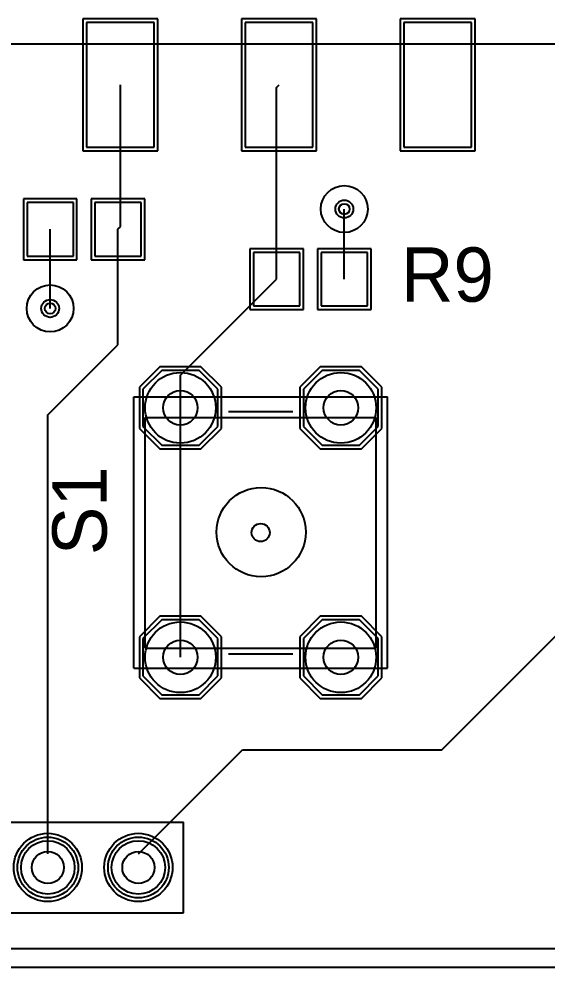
# Model space of a CAD drawing. Header units: millimetres. Extents: x 33 to 144, y 76 to 149.
# Drawn here: x 83.77 to 98.58, y 75.95 to 102.55 of the extents above; entities that cross this region are included whole.
import ezdxf

# ---------------------------------------------------------------- set-up
doc = ezdxf.new("R2010")
doc.units = ezdxf.units.MM
for name, color, linetype in [('BottomLayer', 5, 'Continuous'), ('BottomSolder', 6, 'Continuous'), ('DrillGuide', 244, 'Continuous'), ('InternalPlane1', 76, 'Continuous'), ('InternalPlane2', 16, 'Continuous'), ('Mechanical13', 56, 'Continuous'), ('Mechanical15', 56, 'Continuous'), ('MultiLayer', 9, 'Continuous'), ('PadHoleLayer', 156, 'Continuous'), ('TopLayer', 1, 'Continuous'), ('TopOverlay', 2, 'Continuous'), ('TopPaste', 8, 'Continuous'), ('TopSolder', 216, 'Continuous'), ('ViaHoleLayer', 16, 'Continuous')]:
    doc.layers.add(name, color=color, linetype=linetype)

# ---------------------------------------------------------------- blocks, each defined once
blk = doc.blocks.new('HDR1X4_4')
at = {"layer": 'BottomLayer'}
for p, q in [((-0.75, 0.75), (-0.75, -0.75)), ((0.75, 0.75), (-0.75, 0.75)), ((0.75, -0.75), (0.75, 0.75)), ((-0.75, -0.75), (0.75, -0.75))]:
    blk.add_line(p, q, dxfattribs=at)
for centre in [(2.54, 0), (5.08, 0), (7.62, 0)]:
    blk.add_circle(centre, 0.75, dxfattribs=at)
at = {"layer": 'BottomSolder'}
for p, q in [((-0.852, 0.852), (-0.852, -0.852)), ((0.852, 0.852), (-0.852, 0.852)), ((0.852, -0.852), (0.852, 0.852)), ((-0.852, -0.852), (0.852, -0.852))]:
    blk.add_line(p, q, dxfattribs=at)
for centre in [(2.54, 0), (5.08, 0), (7.62, 0)]:
    blk.add_circle(centre, 0.852, dxfattribs=at)
at = {"layer": 'InternalPlane1'}
for centre in [(2.54, 0), (5.08, 0), (7.62, 0)]:
    blk.add_circle(centre, 0.958, dxfattribs=at)
at = {"layer": 'InternalPlane2'}
for centre in [(0, 0), (2.54, 0), (5.08, 0), (7.62, 0)]:
    blk.add_circle(centre, 0.958, dxfattribs=at)
at = {"layer": 'MultiLayer'}
for p, q in [((-0.75, 0.75), (-0.75, -0.75)), ((0.75, 0.75), (-0.75, 0.75)), ((0.75, -0.75), (0.75, 0.75)), ((-0.75, -0.75), (0.75, -0.75))]:
    blk.add_line(p, q, dxfattribs=at)
for centre in [(2.54, 0), (5.08, 0), (7.62, 0)]:
    blk.add_circle(centre, 0.75, dxfattribs=at)
at = {"layer": 'PadHoleLayer'}
for centre in [(0, 0), (2.54, 0), (5.08, 0), (7.62, 0)]:
    blk.add_circle(centre, 0.45, dxfattribs=at)
at = {"layer": 'TopLayer'}
for p, q in [((-0.75, 0.75), (-0.75, -0.75)), ((0.75, 0.75), (-0.75, 0.75)), ((0.75, -0.75), (0.75, 0.75)), ((-0.75, -0.75), (0.75, -0.75))]:
    blk.add_line(p, q, dxfattribs=at)
for centre in [(2.54, 0), (5.08, 0), (7.62, 0)]:
    blk.add_circle(centre, 0.75, dxfattribs=at)
at = {"layer": 'TopOverlay'}
for p, q in [((-1.27, 1.27), (8.89, 1.27)), ((-1.27, -1.27), (-1.27, 1.27)), ((8.89, -1.27), (8.89, 1.27)), ((-1.27, -1.27), (8.89, -1.27))]:
    blk.add_line(p, q, dxfattribs=at)
at = {"layer": 'TopSolder'}
for p, q in [((-0.852, 0.852), (-0.852, -0.852)), ((0.852, 0.852), (-0.852, 0.852)), ((0.852, -0.852), (0.852, 0.852)), ((-0.852, -0.852), (0.852, -0.852))]:
    blk.add_line(p, q, dxfattribs=at)
for centre in [(2.54, 0), (5.08, 0), (7.62, 0)]:
    blk.add_circle(centre, 0.852, dxfattribs=at)
blk = doc.blocks.new('DRA818__________34')
at = {"layer": 'TopLayer'}
for p, q in [((-1.725, 12.05), (-1.725, 8.55)), ((0.175, 12.05), (-1.725, 12.05)), ((0.175, 8.55), (0.175, 12.05)), ((2.725, 12.05), (2.725, 8.55)), ((4.625, 12.05), (2.725, 12.05)), ((4.625, 8.55), (4.625, 12.05)), ((7.175, 12.05), (7.175, 8.55)), ((9.075, 12.05), (7.175, 12.05)), ((9.075, 8.55), (9.075, 12.05)), ((-1.725, 8.55), (0.175, 8.55)), ((2.725, 8.55), (4.625, 8.55)), ((7.175, 8.55), (9.075, 8.55))]:
    blk.add_line(p, q, dxfattribs=at)
at = {"layer": 'TopOverlay'}
blk.add_line((17.145, 9.144), (-18.415, 9.144), dxfattribs=at)
at = {"layer": 'TopPaste'}
for p, q in [((-1.725, 12.05), (-1.725, 8.55)), ((0.175, 12.05), (-1.725, 12.05)), ((0.175, 8.55), (0.175, 12.05)), ((2.725, 12.05), (2.725, 8.55)), ((4.625, 12.05), (2.725, 12.05)), ((4.625, 8.55), (4.625, 12.05)), ((7.175, 12.05), (7.175, 8.55)), ((9.075, 12.05), (7.175, 12.05)), ((9.075, 8.55), (9.075, 12.05)), ((-1.725, 8.55), (0.175, 8.55)), ((2.725, 8.55), (4.625, 8.55)), ((7.175, 8.55), (9.075, 8.55))]:
    blk.add_line(p, q, dxfattribs=at)
at = {"layer": 'TopSolder'}
for p, q in [((-1.827, 12.152), (-1.827, 8.448)), ((0.277, 12.152), (-1.827, 12.152)), ((0.277, 8.448), (0.277, 12.152)), ((2.623, 12.152), (2.623, 8.448)), ((4.727, 12.152), (2.623, 12.152)), ((4.727, 8.448), (4.727, 12.152)), ((7.073, 12.152), (7.073, 8.448)), ((9.177, 12.152), (7.073, 12.152)), ((9.177, 8.448), (9.177, 12.152)), ((-1.827, 8.448), (0.277, 8.448)), ((2.623, 8.448), (4.727, 8.448)), ((7.073, 8.448), (9.177, 8.448))]:
    blk.add_line(p, q, dxfattribs=at)
blk = doc.blocks.new('TACT_SWITCH_TS1170_40')
at = {"layer": 'BottomLayer'}
for p, q in [((-4.025, 3.3), (-4.55, 2.775)), ((-2.975, 3.3), (-4.025, 3.3)), ((-2.45, 2.775), (-2.975, 3.3)), ((2.975, 3.3), (2.45, 2.775)), ((4.025, 3.3), (2.975, 3.3)), ((4.55, 2.775), (4.025, 3.3)), ((-4.55, 2.775), (-4.55, 1.725)), ((-2.45, 1.725), (-2.45, 2.775)), ((2.45, 2.775), (2.45, 1.725)), ((4.55, 1.725), (4.55, 2.775)), ((-4.55, 1.725), (-4.025, 1.2)), ((-2.975, 1.2), (-2.45, 1.725)), ((2.45, 1.725), (2.975, 1.2)), ((4.025, 1.2), (4.55, 1.725)), ((-4.025, 1.2), (-2.975, 1.2)), ((2.975, 1.2), (4.025, 1.2)), ((-4.025, -1.2), (-4.55, -1.725)), ((-2.975, -1.2), (-4.025, -1.2)), ((-2.45, -1.725), (-2.975, -1.2)), ((2.975, -1.2), (2.45, -1.725)), ((4.025, -1.2), (2.975, -1.2)), ((4.55, -1.725), (4.025, -1.2)), ((-4.55, -1.725), (-4.55, -2.775)), ((-2.45, -2.775), (-2.45, -1.725)), ((2.45, -1.725), (2.45, -2.775)), ((4.55, -2.775), (4.55, -1.725)), ((-4.55, -2.775), (-4.025, -3.3)), ((-2.975, -3.3), (-2.45, -2.775)), ((2.45, -2.775), (2.975, -3.3)), ((4.025, -3.3), (4.55, -2.775)), ((-4.025, -3.3), (-2.975, -3.3)), ((2.975, -3.3), (4.025, -3.3))]:
    blk.add_line(p, q, dxfattribs=at)
at = {"layer": 'BottomSolder'}
for p, q in [((-4.076, 3.402), (-4.652, 2.826)), ((-2.924, 3.402), (-4.076, 3.402)), ((-2.348, 2.826), (-2.924, 3.402)), ((2.924, 3.402), (2.348, 2.826)), ((4.076, 3.402), (2.924, 3.402)), ((4.652, 2.826), (4.076, 3.402)), ((-4.652, 2.826), (-4.652, 1.674)), ((-2.348, 1.674), (-2.348, 2.826)), ((2.348, 2.826), (2.348, 1.674)), ((4.652, 1.674), (4.652, 2.826)), ((-4.652, 1.674), (-4.076, 1.098)), ((-2.924, 1.098), (-2.348, 1.674)), ((2.348, 1.674), (2.924, 1.098)), ((4.076, 1.098), (4.652, 1.674)), ((-4.076, 1.098), (-2.924, 1.098)), ((2.924, 1.098), (4.076, 1.098)), ((-4.076, -1.098), (-4.652, -1.674)), ((-2.924, -1.098), (-4.076, -1.098)), ((-2.348, -1.674), (-2.924, -1.098)), ((2.924, -1.098), (2.348, -1.674)), ((4.076, -1.098), (2.924, -1.098)), ((4.652, -1.674), (4.076, -1.098)), ((-4.652, -1.674), (-4.652, -2.826)), ((-2.348, -2.826), (-2.348, -1.674)), ((2.348, -1.674), (2.348, -2.826)), ((4.652, -2.826), (4.652, -1.674)), ((-4.652, -2.826), (-4.076, -3.402)), ((-2.924, -3.402), (-2.348, -2.826)), ((2.348, -2.826), (2.924, -3.402)), ((4.076, -3.402), (4.652, -2.826)), ((-4.076, -3.402), (-2.924, -3.402)), ((2.924, -3.402), (4.076, -3.402))]:
    blk.add_line(p, q, dxfattribs=at)
at = {"layer": 'InternalPlane1'}
for centre in [(-3.5, -2.25), (3.5, -2.25)]:
    blk.add_circle(centre, 0.991, dxfattribs=at)
at = {"layer": 'InternalPlane2'}
for centre in [(-3.5, 2.25), (3.5, 2.25), (-3.5, -2.25), (3.5, -2.25)]:
    blk.add_circle(centre, 0.991, dxfattribs=at)
at = {"layer": 'Mechanical13'}
for p, q in [((3.24, 3.24), (-3.232, 3.24)), ((-3.232, -3.237), (-3.232, 3.24)), ((3.24, -3.237), (3.24, 3.24)), ((3.24, -3.237), (-3.232, -3.237))]:
    blk.add_line(p, q, dxfattribs=at)
blk.add_circle((-0.011, 0.014), 1.25, dxfattribs=at)
at = {"layer": 'Mechanical15'}
for p, q in [((-3.81, -3.556), (-3.81, 3.556)), ((3.81, 3.556), (-3.81, 3.556)), ((3.81, -3.556), (3.81, 3.556)), ((3.81, -3.556), (-3.81, -3.556))]:
    blk.add_line(p, q, dxfattribs=at)
blk.add_circle((0, 0), 0.254, dxfattribs=at)
at = {"layer": 'MultiLayer'}
for p, q in [((-4.025, 3.3), (-4.55, 2.775)), ((-2.975, 3.3), (-4.025, 3.3)), ((-2.45, 2.775), (-2.975, 3.3)), ((2.975, 3.3), (2.45, 2.775)), ((4.025, 3.3), (2.975, 3.3)), ((4.55, 2.775), (4.025, 3.3)), ((-4.55, 2.775), (-4.55, 1.725)), ((-2.45, 1.725), (-2.45, 2.775)), ((2.45, 2.775), (2.45, 1.725)), ((4.55, 1.725), (4.55, 2.775)), ((-4.55, 1.725), (-4.025, 1.2)), ((-2.975, 1.2), (-2.45, 1.725)), ((2.45, 1.725), (2.975, 1.2)), ((4.025, 1.2), (4.55, 1.725)), ((-4.025, 1.2), (-2.975, 1.2)), ((2.975, 1.2), (4.025, 1.2)), ((-4.025, -1.2), (-4.55, -1.725)), ((-2.975, -1.2), (-4.025, -1.2)), ((-2.45, -1.725), (-2.975, -1.2)), ((2.975, -1.2), (2.45, -1.725)), ((4.025, -1.2), (2.975, -1.2)), ((4.55, -1.725), (4.025, -1.2)), ((-4.55, -1.725), (-4.55, -2.775)), ((-2.45, -2.775), (-2.45, -1.725)), ((2.45, -1.725), (2.45, -2.775)), ((4.55, -2.775), (4.55, -1.725)), ((-4.55, -2.775), (-4.025, -3.3)), ((-2.975, -3.3), (-2.45, -2.775)), ((2.45, -2.775), (2.975, -3.3)), ((4.025, -3.3), (4.55, -2.775)), ((-4.025, -3.3), (-2.975, -3.3)), ((2.975, -3.3), (4.025, -3.3))]:
    blk.add_line(p, q, dxfattribs=at)
at = {"layer": 'PadHoleLayer'}
for centre in [(-3.5, 2.25), (3.5, 2.25), (-3.5, -2.25), (3.5, -2.25)]:
    blk.add_circle(centre, 0.483, dxfattribs=at)
at = {"layer": 'TopLayer'}
for p, q in [((-4.025, 3.3), (-4.55, 2.775)), ((-2.975, 3.3), (-4.025, 3.3)), ((-2.45, 2.775), (-2.975, 3.3)), ((2.975, 3.3), (2.45, 2.775)), ((4.025, 3.3), (2.975, 3.3)), ((4.55, 2.775), (4.025, 3.3)), ((-4.55, 2.775), (-4.55, 1.725)), ((-2.45, 1.725), (-2.45, 2.775)), ((2.45, 2.775), (2.45, 1.725)), ((4.55, 1.725), (4.55, 2.775)), ((-4.55, 1.725), (-4.025, 1.2)), ((-2.975, 1.2), (-2.45, 1.725)), ((2.45, 1.725), (2.975, 1.2)), ((4.025, 1.2), (4.55, 1.725)), ((-4.025, 1.2), (-2.975, 1.2)), ((2.975, 1.2), (4.025, 1.2)), ((-4.025, -1.2), (-4.55, -1.725)), ((-2.975, -1.2), (-4.025, -1.2)), ((-2.45, -1.725), (-2.975, -1.2)), ((2.975, -1.2), (2.45, -1.725)), ((4.025, -1.2), (2.975, -1.2)), ((4.55, -1.725), (4.025, -1.2)), ((-4.55, -1.725), (-4.55, -2.775)), ((-2.45, -2.775), (-2.45, -1.725)), ((2.45, -1.725), (2.45, -2.775)), ((4.55, -2.775), (4.55, -1.725)), ((-4.55, -2.775), (-4.025, -3.3)), ((-2.975, -3.3), (-2.45, -2.775)), ((2.45, -2.775), (2.975, -3.3)), ((4.025, -3.3), (4.55, -2.775)), ((-4.025, -3.3), (-2.975, -3.3)), ((2.975, -3.3), (4.025, -3.3))]:
    blk.add_line(p, q, dxfattribs=at)
at = {"layer": 'TopOverlay'}
for p, q in [((3.236, 3.556), (-3.236, 3.556)), ((-3.4, -0.9), (-3.4, 0.9)), ((3.4, -0.9), (3.4, 0.9)), ((3.24, -3.556), (-3.239, -3.556))]:
    blk.add_line(p, q, dxfattribs=at)
blk.add_circle((-0.011, 0.014), 1.25, dxfattribs=at)
at = {"layer": 'TopSolder'}
for p, q in [((-4.076, 3.402), (-4.652, 2.826)), ((-2.924, 3.402), (-4.076, 3.402)), ((-2.348, 2.826), (-2.924, 3.402)), ((2.924, 3.402), (2.348, 2.826)), ((4.076, 3.402), (2.924, 3.402)), ((4.652, 2.826), (4.076, 3.402)), ((-4.652, 2.826), (-4.652, 1.674)), ((-2.348, 1.674), (-2.348, 2.826)), ((2.348, 2.826), (2.348, 1.674)), ((4.652, 1.674), (4.652, 2.826)), ((-4.652, 1.674), (-4.076, 1.098)), ((-2.924, 1.098), (-2.348, 1.674)), ((2.348, 1.674), (2.924, 1.098)), ((4.076, 1.098), (4.652, 1.674)), ((-4.076, 1.098), (-2.924, 1.098)), ((2.924, 1.098), (4.076, 1.098)), ((-4.076, -1.098), (-4.652, -1.674)), ((-2.924, -1.098), (-4.076, -1.098)), ((-2.348, -1.674), (-2.924, -1.098)), ((2.924, -1.098), (2.348, -1.674)), ((4.076, -1.098), (2.924, -1.098)), ((4.652, -1.674), (4.076, -1.098)), ((-4.652, -1.674), (-4.652, -2.826)), ((-2.348, -2.826), (-2.348, -1.674)), ((2.348, -1.674), (2.348, -2.826)), ((4.652, -2.826), (4.652, -1.674)), ((-4.652, -2.826), (-4.076, -3.402)), ((-2.924, -3.402), (-2.348, -2.826)), ((2.348, -2.826), (2.924, -3.402)), ((4.076, -3.402), (4.652, -2.826)), ((-4.076, -3.402), (-2.924, -3.402)), ((2.924, -3.402), (4.076, -3.402))]:
    blk.add_line(p, q, dxfattribs=at)
blk = doc.blocks.new('ERA_0805_47')
at = {"layer": 'TopLayer'}
for p, q in [((-0.3, 0.75), (-1.6, 0.75)), ((-1.6, 0.75), (-1.6, -0.75)), ((-0.3, -0.75), (-0.3, 0.75)), ((1.6, 0.75), (0.3, 0.75)), ((0.3, 0.75), (0.3, -0.75)), ((1.6, -0.75), (1.6, 0.75)), ((-1.6, -0.75), (-0.3, -0.75)), ((0.3, -0.75), (1.6, -0.75))]:
    blk.add_line(p, q, dxfattribs=at)
at = {"layer": 'TopPaste'}
for p, q in [((-0.3, 0.75), (-1.6, 0.75)), ((-1.6, 0.75), (-1.6, -0.75)), ((-0.3, -0.75), (-0.3, 0.75)), ((1.6, 0.75), (0.3, 0.75)), ((0.3, 0.75), (0.3, -0.75)), ((1.6, -0.75), (1.6, 0.75)), ((-1.6, -0.75), (-0.3, -0.75)), ((0.3, -0.75), (1.6, -0.75))]:
    blk.add_line(p, q, dxfattribs=at)
at = {"layer": 'TopSolder'}
for p, q in [((-0.198, 0.852), (-1.702, 0.852)), ((-1.702, 0.852), (-1.702, -0.852)), ((-0.198, -0.852), (-0.198, 0.852)), ((1.702, 0.852), (0.198, 0.852)), ((0.198, 0.852), (0.198, -0.852)), ((1.702, -0.852), (1.702, 0.852)), ((-1.702, -0.852), (-0.198, -0.852)), ((0.198, -0.852), (1.702, -0.852))]:
    blk.add_line(p, q, dxfattribs=at)
blk = doc.blocks.new('ERA_0805_48')
at = {"layer": 'TopLayer'}
for p, q in [((-0.3, 0.75), (-1.6, 0.75)), ((-1.6, 0.75), (-1.6, -0.75)), ((-0.3, -0.75), (-0.3, 0.75)), ((1.6, 0.75), (0.3, 0.75)), ((0.3, 0.75), (0.3, -0.75)), ((1.6, -0.75), (1.6, 0.75)), ((-1.6, -0.75), (-0.3, -0.75)), ((0.3, -0.75), (1.6, -0.75))]:
    blk.add_line(p, q, dxfattribs=at)
at = {"layer": 'TopPaste'}
for p, q in [((-0.3, 0.75), (-1.6, 0.75)), ((-1.6, 0.75), (-1.6, -0.75)), ((-0.3, -0.75), (-0.3, 0.75)), ((1.6, 0.75), (0.3, 0.75)), ((0.3, 0.75), (0.3, -0.75)), ((1.6, -0.75), (1.6, 0.75)), ((-1.6, -0.75), (-0.3, -0.75)), ((0.3, -0.75), (1.6, -0.75))]:
    blk.add_line(p, q, dxfattribs=at)
at = {"layer": 'TopSolder'}
for p, q in [((-0.198, 0.852), (-1.702, 0.852)), ((-1.702, 0.852), (-1.702, -0.852)), ((-0.198, -0.852), (-0.198, 0.852)), ((1.702, 0.852), (0.198, 0.852)), ((0.198, 0.852), (0.198, -0.852)), ((1.702, -0.852), (1.702, 0.852)), ((-1.702, -0.852), (-0.198, -0.852)), ((0.198, -0.852), (1.702, -0.852))]:
    blk.add_line(p, q, dxfattribs=at)

msp = doc.modelspace()

# ---------------------------------------------------------------- linework, layer by layer
at = {"layer": 'BottomLayer'}
for centre in [(92.898, 97.216), (84.648, 94.427)]:
    msp.add_circle(centre, 0.25, dxfattribs=at)
at = {"layer": 'DrillGuide'}
for centre in [(92.898, 97.216), (84.648, 94.427)]:
    msp.add_circle(centre, 0.15, dxfattribs=at)
at = {"layer": 'InternalPlane1'}
for p, q in [((143.635, 76.456), (44.833, 76.456)), ((44.323, 75.946), (144.145, 75.946))]:
    msp.add_line(p, q, dxfattribs=at)
for centre in [(92.898, 97.216), (84.648, 94.427)]:
    msp.add_circle(centre, 0.658, dxfattribs=at)
at = {"layer": 'InternalPlane2'}
for p, q in [((143.635, 76.456), (44.833, 76.456)), ((44.323, 75.946), (144.145, 75.946))]:
    msp.add_line(p, q, dxfattribs=at)
at = {"layer": 'MultiLayer'}
for centre in [(92.898, 97.216), (84.648, 94.427)]:
    msp.add_circle(centre, 0.25, dxfattribs=at)
at = {"layer": 'TopLayer'}
for p, q in [((86.617, 96.716), (86.617, 100.698)), ((90.998, 100.629), (91.067, 100.698)), ((90.998, 95.25), (90.998, 100.629)), ((92.898, 95.25), (92.898, 97.216)), ((84.648, 94.427), (84.648, 96.647)), ((86.548, 96.647), (86.617, 96.716)), ((86.548, 93.406), (86.548, 96.647)), ((88.301, 92.553), (90.998, 95.25)), ((84.582, 91.44), (86.548, 93.406)), ((88.301, 91.638), (88.301, 92.553)), ((88.301, 84.638), (88.301, 91.638)), ((84.582, 79.121), (84.582, 91.44)), ((95.631, 82.042), (103.058, 89.469)), ((87.122, 79.121), (90.043, 82.042)), ((90.043, 82.042), (95.631, 82.042))]:
    msp.add_line(p, q, dxfattribs=at)
for centre in [(92.898, 97.216), (84.648, 94.427)]:
    msp.add_circle(centre, 0.25, dxfattribs=at)
at = {"layer": 'ViaHoleLayer'}
for centre in [(92.898, 97.216), (84.648, 94.427)]:
    msp.add_circle(centre, 0.15, dxfattribs=at)

# ---------------------------------------------------------------- block references
for name, p, rotation in [('DRA818__________34', (94.742, 110.998), 180), ('ERA_0805_48', (91.948, 95.25), 180), ('TACT_SWITCH_TS1170_40', (90.551, 88.138), 270), ('HDR1X4_4', (79.502, 78.74), 360)]:
    msp.add_blockref(name, p, dxfattribs=dict(rotation=rotation))
msp.add_blockref('ERA_0805_47', (85.598, 96.647))

# ---------------------------------------------------------------- texts
at = {"layer": 'TopOverlay'}
msp.add_text('R9', height=1.524, dxfattribs=at).set_placement((94.488, 94.615))
msp.add_text('S1', height=1.524, rotation=90, dxfattribs=at).set_placement((86.233, 87.503))

doc.saveas('drawing.dxf')
